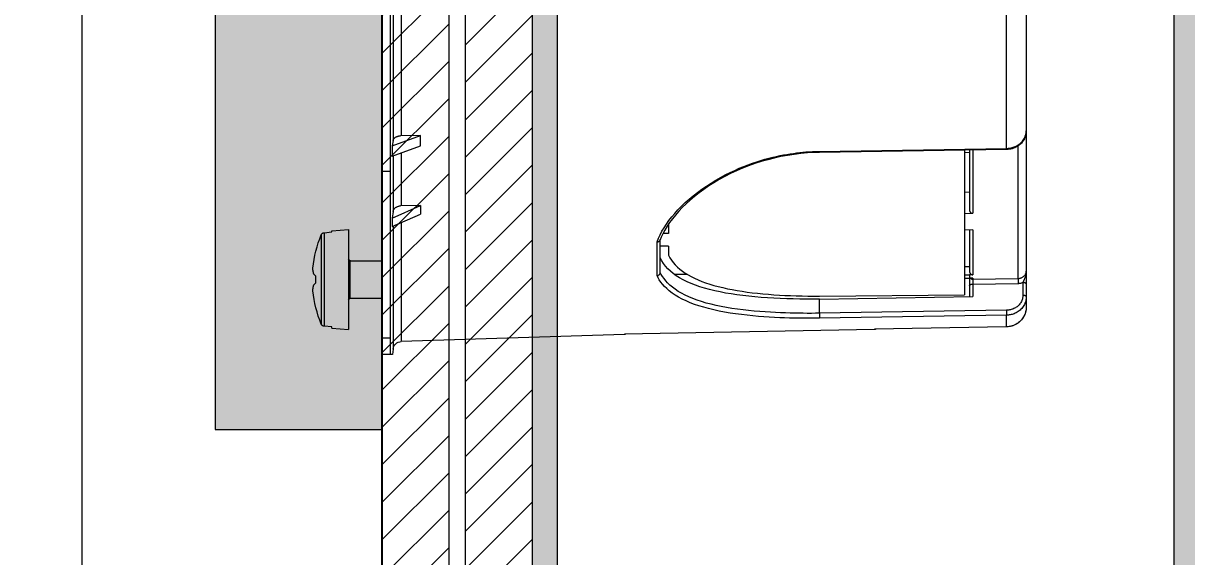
# Model space of a CAD drawing. Header units: millimetres. Extents: x -853320 to 19484, y -510814 to 9708.
# Drawn here: x 12756.3 to 12826.1, y 7087.2 to 7119.2 of the extents above; entities that cross this region are included whole.
import ezdxf

# ---------------------------------------------------------------- set-up
doc = ezdxf.new("R2010")
doc.units = ezdxf.units.MM
doc.layers.add('DS_ST_quote 1_50', color=7, linetype='Continuous')
for name, color, linetype, lineweight in [('F_ARREDI', 7, 'Continuous', 5), ('F_DIBOND_soffitto_cassone', 7, 'Continuous', 5), ('F_ELETTRICO', 22, 'Continuous', 5), ('F_LSB Lam.to BIANCO', 30, 'Continuous', 5), ('F_MINERAL WALL', 6, 'Continuous', 5), ('F_PARETE_nuove', 5, 'Continuous', 5), ('F_TUBOLARE sez.40x40', 7, 'Continuous', 5)]:
    doc.layers.add(name, color=color, linetype=linetype, lineweight=lineweight)
doc.styles.add('ARIAL', font='arial.ttf')
doc.dimstyles.new('ISO-100', dxfattribs={"dimtxt": 100, "dimasz": 5, "dimexe": 0.25, "dimexo": 6, "dimgap": 6, "dimtad": 1, "dimtxsty": 'ARIAL', "dimblk": 'ARCHTICK', "dimcen": 2.5, "dimdle": 15, "dimse1": 1, "dimse2": 1, "dimclrd": 256, "dimclre": 256, "dimclrt": 256, "dimadec": 0, "dimazin": 0, "dimtfac": 1, "dimtmove": 0, "dimatfit": 3, "dimldrblk": 'ARCHTICK', "dimfxl": 1, "dimlwd": -1, "dimlwe": -1, "dimarcsym": 0})
pattern_1 = [(45, (-5301.5022, -601), (-1.122532015, 1.122532015), [])]

# ---------------------------------------------------------------- blocks, each defined once
blk = doc.blocks.new('BAGNO-LAVANDERIA_pianta_sol.B')
at = {"layer": 'F_LSB Lam.to BIANCO'}
for points in [[(865427.77, 518268.493), (866097.77, 518268.493), (866097.77, 517631.493), (865427.77, 517631.493)], [(866097.77, 517631.493), (866079.77, 517631.493), (866079.77, 518268.493), (866097.77, 518268.493)]]:
    blk.add_lwpolyline(points, close=True, dxfattribs=at)
blk = doc.blocks.new('SCATOLA INCASSO_1 P_sezione e pianta')
at = {"layer": 'F_ELETTRICO', "transparency": 33554508}
h = blk.add_hatch(color=5, dxfattribs=at)
h.dxf.hatch_style = 1
h.paths.add_polyline_path([(55422.364, -13644.128), (55432.364, -13644.128), (55432.364, -13724.128), (55422.364, -13724.128)])
at = {"layer": 'F_ELETTRICO'}
for p, q in [((55432.364, -13719.628), (55432.364, -13648.628)), ((55432.995, -13648.628), (55432.364, -13648.628)), ((55432.864, -13719.628), (55432.864, -13648.628)), ((55433.029, -13648.95), (55432.995, -13648.628)), ((55433.029, -13656.324), (55433.029, -13648.95)), ((55432.364, -13649.628), (55432.864, -13649.628)), ((55433.518, -13656.54), (55433.518, -13649.398)), ((55446.896, -13649.83), (55433.518, -13649.398)), ((55446.896, -13649.83), (55446.896, -13649.85)), ((55428.727, -13655.812), (55428.727, -13650.443)), ((55429.364, -13650.278), (55428.893, -13650.32)), ((55428.893, -13655.936), (55428.893, -13650.32)), ((55429.364, -13650.215), (55430.364, -13650.128)), ((55429.364, -13650.215), (55429.364, -13650.278)), ((55430.364, -13656.128), (55430.364, -13650.128)), ((55446.903, -13649.85), (55446.896, -13649.85)), ((55446.903, -13649.85), (55446.896, -13649.85)), ((55461.896, -13650.117), (55446.903, -13649.85)), ((55461.896, -13650.117), (55461.896, -13650.117)), ((55461.896, -13650.117), (55461.896, -13650.143)), ((55461.908, -13650.118), (55461.896, -13650.117)), ((55461.903, -13650.143), (55461.896, -13650.143)), ((55461.903, -13650.143), (55461.896, -13650.143)), ((55469.815, -13650.285), (55461.903, -13650.143)), ((55469.815, -13650.285), (55469.815, -13650.285)), ((55469.815, -13650.285), (55469.815, -13650.983)), ((55458.594, -13651.101), (55458.596, -13651.005)), ((55458.594, -13651.101), (55458.594, -13651.954)), ((55469.811, -13651.279), (55458.594, -13651.101)), ((55458.596, -13651.005), (55458.597, -13650.909)), ((55469.815, -13650.983), (55458.597, -13650.805)), ((55458.597, -13650.85), (55458.597, -13650.822)), ((55458.597, -13650.909), (55458.597, -13650.85)), ((55469.811, -13651.279), (55469.813, -13651.183)), ((55469.813, -13651.183), (55469.814, -13651.086)), ((55469.814, -13651.086), (55469.815, -13651.028)), ((55469.815, -13651.028), (55469.815, -13651)), ((55470.994, -13682.187), (55470.994, -13651.487)), ((55428.222, -13652.473), (55428.22, -13652.5)), ((55428.223, -13652.446), (55428.222, -13652.473)), ((55430.464, -13652.003), (55430.464, -13654.253)), ((55430.464, -13652.003), (55432.364, -13652.003)), ((55458.594, -13651.954), (55467.794, -13652.1)), ((55458.594, -13652.134), (55467.294, -13652.203)), ((55467.294, -13660.889), (55467.294, -13652.203)), ((55467.594, -13653.408), (55467.594, -13652.097)), ((55467.794, -13652.851), (55467.794, -13652.1)), ((55470.794, -13652.956), (55470.794, -13652.189)), ((55428.271, -13652.783), (55428.274, -13652.795)), ((55428.274, -13652.795), (55428.283, -13652.807)), ((55428.37, -13653.356), (55428.37, -13652.9)), ((55467.294, -13653.203), (55467.594, -13653.203)), ((55467.797, -13653.207), (55467.594, -13653.203)), ((55467.795, -13652.936), (55467.794, -13652.851)), ((55467.794, -13652.851), (55470.506, -13652.895)), ((55467.797, -13653.041), (55467.795, -13652.936)), ((55467.797, -13653.098), (55467.797, -13653.041)), ((55467.797, -13653.12), (55467.797, -13653.098)), ((55467.797, -13653.207), (55467.797, -13653.147)), ((55467.797, -13653.147), (55470.503, -13653.19)), ((55470.502, -13653.146), (55470.503, -13653.087)), ((55470.502, -13653.174), (55470.502, -13653.146)), ((55470.503, -13653.087), (55470.504, -13652.99)), ((55470.503, -13653.19), (55470.503, -13661.143)), ((55470.504, -13652.99), (55470.506, -13652.895)), ((55470.866, -13653.128), (55470.841, -13653.07)), ((55428.22, -13653.755), (55428.222, -13653.783)), ((55428.222, -13653.783), (55428.223, -13653.81)), ((55428.271, -13653.473), (55428.268, -13653.486)), ((55428.271, -13653.473), (55428.274, -13653.46)), ((55448.855, -13653.358), (55448.855, -13655.391)), ((55449.051, -13653.546), (55449.051, -13655.52)), ((55450.677, -13653.431), (55449.92, -13653.421)), ((55467.294, -13653.408), (55467.594, -13653.408)), ((55467.594, -13653.893), (55467.294, -13653.893)), ((55467.797, -13653.412), (55467.594, -13653.408)), ((55467.594, -13656.098), (55467.594, -13653.606)), ((55467.797, -13656.101), (55467.797, -13653.412)), ((55430.464, -13654.253), (55432.364, -13654.253)), ((55449.551, -13655.136), (55449.551, -13654.579)), ((55449.551, -13655.136), (55449.051, -13655.132)), ((55428.893, -13655.936), (55429.364, -13655.978)), ((55429.364, -13655.978), (55429.364, -13656.04)), ((55429.364, -13656.04), (55430.364, -13656.128)), ((55449.107, -13655.658), (55449.042, -13655.498)), ((55449.551, -13655.881), (55449.209, -13655.878)), ((55449.551, -13656.459), (55449.551, -13655.881)), ((55467.797, -13656.101), (55467.294, -13656.094)), ((55432.976, -13656.815), (55432.976, -13656.301)), ((55432.976, -13656.301), (55434.664, -13657.047)), ((55433.029, -13657.205), (55432.976, -13656.815)), ((55432.976, -13656.815), (55434.664, -13657.562)), ((55433.029, -13660.546), (55433.029, -13657.205)), ((55434.664, -13657.562), (55434.664, -13657.047)), ((55467.294, -13657.094), (55467.797, -13657.101)), ((55467.594, -13660.893), (55467.594, -13657.271)), ((55467.797, -13660.897), (55467.797, -13657.101)), ((55434.664, -13657.562), (55433.469, -13657.546)), ((55433.518, -13660.728), (55433.518, -13657.546)), ((55467.594, -13658.357), (55467.294, -13658.355)), ((55432.364, -13659.628), (55432.864, -13659.628)), ((55432.976, -13661.139), (55432.976, -13660.527)), ((55432.976, -13660.527), (55434.664, -13661.153)), ((55469.814, -13660.929), (55458.597, -13660.751)), ((55458.597, -13660.816), (55469.815, -13660.994)), ((55467.294, -13660.756), (55467.594, -13660.759)), ((55469.815, -13660.994), (55469.815, -13697.529)), ((55433.029, -13661.467), (55432.976, -13661.139)), ((55432.976, -13661.139), (55434.664, -13661.766)), ((55433.029, -13678.793), (55433.029, -13661.467)), ((55434.664, -13661.153), (55434.664, -13661.766)), ((55434.664, -13661.766), (55433.469, -13661.753)), ((55433.518, -13678.871), (55433.518, -13661.753)), ((55470.984, -13661.909), (55470.991, -13661.974)), ((55470.991, -13661.974), (55470.994, -13662.039))]:
    blk.add_line(p, q, dxfattribs=at)
at = {"layer": 'F_ELETTRICO', "color": 5}
blk.add_lwpolyline([(55422.364, -13644.128), (55432.364, -13644.128), (55432.364, -13724.128), (55422.364, -13724.128)], close=True, dxfattribs=at)
at = {"layer": 'F_ELETTRICO'}
for points in [[(55428.893, -13650.32), (55428.881, -13650.321), (55428.869, -13650.323), (55428.858, -13650.326), (55428.846, -13650.33), (55428.835, -13650.334), (55428.824, -13650.339), (55428.813, -13650.345), (55428.803, -13650.351), (55428.793, -13650.358), (55428.784, -13650.366), (55428.775, -13650.374), (55428.766, -13650.382), (55428.758, -13650.392), (55428.751, -13650.401), (55428.744, -13650.411), (55428.738, -13650.421), (55428.732, -13650.432), (55428.727, -13650.443)], [(55461.962, -13650.144), (55461.956, -13650.139), (55461.945, -13650.131), (55461.933, -13650.125), (55461.921, -13650.121), (55461.908, -13650.118)], [(55470.981, -13651.311), (55470.967, -13651.236), (55470.947, -13651.154), (55470.921, -13651.074), (55470.889, -13650.995), (55470.851, -13650.919), (55470.809, -13650.846), (55470.761, -13650.776), (55470.709, -13650.71), (55470.652, -13650.647), (55470.591, -13650.589), (55470.526, -13650.535), (55470.457, -13650.485), (55470.385, -13650.441), (55470.31, -13650.402), (55470.232, -13650.368), (55470.153, -13650.34), (55470.072, -13650.318), (55469.989, -13650.301), (55469.905, -13650.29), (55469.815, -13650.285)], [(55470.593, -13650.591), (55470.534, -13650.541), (55470.471, -13650.495), (55470.406, -13650.453), (55470.338, -13650.416), (55470.267, -13650.383), (55470.195, -13650.355), (55470.121, -13650.331), (55470.046, -13650.312), (55469.969, -13650.298), (55469.892, -13650.289), (55469.815, -13650.285)], [(55458.597, -13650.805), (55458.35, -13650.802), (55458.1, -13650.8), (55457.848, -13650.8), (55457.596, -13650.801), (55457.341, -13650.803), (55457.076, -13650.808), (55456.797, -13650.814), (55456.507, -13650.823), (55456.209, -13650.835), (55455.902, -13650.849), (55455.586, -13650.867), (55455.263, -13650.888), (55454.932, -13650.914), (55454.594, -13650.943), (55454.255, -13650.978), (55453.913, -13651.018), (55453.569, -13651.064), (55453.231, -13651.115), (55452.899, -13651.171), (55452.572, -13651.234), (55452.255, -13651.302), (55451.95, -13651.376), (55451.654, -13651.456), (55451.371, -13651.542), (55451.1, -13651.634), (55450.842, -13651.732), (55450.597, -13651.836), (55450.365, -13651.947), (55450.147, -13652.064), (55449.944, -13652.186), (55449.758, -13652.313), (55449.587, -13652.445), (55449.434, -13652.578), (55449.299, -13652.71), (55449.183, -13652.843), (55449.08, -13652.975), (55448.991, -13653.104), (55448.916, -13653.232), (55448.855, -13653.358)], [(55458.594, -13651.101), (55458.352, -13651.097), (55458.108, -13651.095), (55457.861, -13651.095), (55457.614, -13651.096), (55457.365, -13651.098), (55457.106, -13651.102), (55456.833, -13651.108), (55456.55, -13651.116), (55456.258, -13651.126), (55455.958, -13651.14), (55455.65, -13651.156), (55455.334, -13651.176), (55455.01, -13651.2), (55454.68, -13651.228), (55454.347, -13651.261), (55454.012, -13651.299), (55453.676, -13651.342), (55453.345, -13651.39), (55453.02, -13651.444), (55452.701, -13651.503), (55452.391, -13651.568), (55452.091, -13651.639), (55451.802, -13651.715), (55451.524, -13651.797), (55451.259, -13651.885), (55451.006, -13651.979), (55450.765, -13652.079), (55450.538, -13652.186), (55450.323, -13652.298), (55450.125, -13652.415), (55449.941, -13652.538), (55449.773, -13652.665), (55449.623, -13652.793), (55449.491, -13652.921), (55449.375, -13653.05), (55449.274, -13653.177), (55449.187, -13653.303), (55449.113, -13653.427), (55449.051, -13653.548)], [(55458.597, -13650.822), (55458.597, -13650.812), (55458.597, -13650.805)], [(55469.815, -13651), (55469.815, -13650.99), (55469.815, -13650.983)], [(55470.994, -13652.089), (55470.991, -13652.02), (55470.984, -13651.951), (55470.973, -13651.883), (55470.957, -13651.816), (55470.936, -13651.75), (55470.911, -13651.685), (55470.882, -13651.622), (55470.849, -13651.561), (55470.811, -13651.502), (55470.77, -13651.445), (55470.725, -13651.391), (55470.676, -13651.339), (55470.625, -13651.291), (55470.57, -13651.245), (55470.514, -13651.204), (55470.456, -13651.166), (55470.396, -13651.132), (55470.336, -13651.102), (55470.275, -13651.075), (55470.213, -13651.053), (55470.153, -13651.034), (55470.093, -13651.018), (55470.034, -13651.005), (55469.977, -13650.996), (55469.921, -13650.989), (55469.867, -13650.985), (55469.815, -13650.983)], [(55470.981, -13651.311), (55470.971, -13651.255), (55470.954, -13651.179), (55470.931, -13651.105), (55470.904, -13651.032), (55470.873, -13650.961), (55470.836, -13650.892), (55470.796, -13650.826), (55470.751, -13650.762), (55470.702, -13650.702), (55470.649, -13650.645)], [(55470.794, -13652.189), (55470.792, -13652.132), (55470.786, -13652.075), (55470.776, -13652.02), (55470.763, -13651.964), (55470.746, -13651.91), (55470.725, -13651.857), (55470.701, -13651.805), (55470.673, -13651.755), (55470.642, -13651.706), (55470.607, -13651.659), (55470.57, -13651.614), (55470.529, -13651.572), (55470.486, -13651.532), (55470.441, -13651.495), (55470.394, -13651.46), (55470.345, -13651.429), (55470.296, -13651.401), (55470.245, -13651.376), (55470.195, -13651.355), (55470.143, -13651.336), (55470.093, -13651.32), (55470.043, -13651.307), (55469.994, -13651.297), (55469.946, -13651.289), (55469.9, -13651.283), (55469.855, -13651.28), (55469.811, -13651.279)], [(55470.994, -13651.487), (55470.991, -13651.409), (55470.984, -13651.332), (55470.981, -13651.311)], [(55428.22, -13652.5), (55428.222, -13652.516), (55428.223, -13652.532), (55428.225, -13652.547), (55428.227, -13652.561), (55428.229, -13652.575), (55428.231, -13652.588), (55428.233, -13652.602), (55428.235, -13652.614), (55428.237, -13652.627), (55428.239, -13652.64), (55428.242, -13652.653), (55428.244, -13652.666), (55428.247, -13652.679), (55428.249, -13652.691), (55428.252, -13652.704), (55428.255, -13652.717), (55428.258, -13652.73), (55428.261, -13652.744), (55428.264, -13652.757), (55428.268, -13652.77), (55428.271, -13652.783)], [(55458.594, -13651.954), (55458.202, -13651.95), (55457.809, -13651.949), (55457.416, -13651.952), (55457.024, -13651.958), (55456.633, -13651.968), (55456.244, -13651.982), (55455.859, -13652), (55455.477, -13652.023), (55455.1, -13652.05), (55454.726, -13652.081), (55454.358, -13652.117), (55453.997, -13652.158), (55453.643, -13652.205), (55453.297, -13652.256), (55452.96, -13652.314), (55452.631, -13652.377), (55452.311, -13652.447), (55452.003, -13652.522), (55451.708, -13652.604), (55451.424, -13652.692), (55451.154, -13652.786), (55450.896, -13652.887), (55450.653, -13652.995), (55450.423, -13653.109), (55450.209, -13653.229), (55450.01, -13653.356), (55449.825, -13653.489), (55449.657, -13653.629), (55449.503, -13653.776), (55449.366, -13653.928), (55449.245, -13654.085), (55449.14, -13654.249), (55449.051, -13654.417)], [(55449.551, -13654.579), (55449.632, -13654.428), (55449.725, -13654.282), (55449.831, -13654.141), (55449.949, -13654.005), (55450.08, -13653.875), (55450.222, -13653.75), (55450.376, -13653.63), (55450.542, -13653.515), (55450.719, -13653.405), (55450.907, -13653.3), (55451.106, -13653.201), (55451.317, -13653.106), (55451.538, -13653.015), (55451.77, -13652.93), (55452.011, -13652.85), (55452.263, -13652.774), (55452.524, -13652.703), (55452.794, -13652.637), (55453.072, -13652.576), (55453.358, -13652.519), (55453.651, -13652.466), (55453.951, -13652.418), (55454.257, -13652.374), (55454.569, -13652.334), (55454.885, -13652.298), (55455.205, -13652.266), (55455.53, -13652.238), (55455.858, -13652.213), (55456.19, -13652.192), (55456.525, -13652.174), (55456.864, -13652.16), (55457.205, -13652.148), (55457.549, -13652.14), (55457.895, -13652.135), (55458.244, -13652.133), (55458.594, -13652.134)], [(55470.794, -13652.189), (55470.815, -13652.188), (55470.835, -13652.187), (55470.856, -13652.184), (55470.875, -13652.18), (55470.894, -13652.176), (55470.911, -13652.17), (55470.928, -13652.163), (55470.942, -13652.156), (55470.956, -13652.148), (55470.967, -13652.139), (55470.977, -13652.13), (55470.984, -13652.12), (55470.989, -13652.11), (55470.993, -13652.099), (55470.994, -13652.089)], [(55428.283, -13652.807), (55428.292, -13652.818), (55428.302, -13652.83), (55428.312, -13652.841), (55428.323, -13652.853), (55428.334, -13652.865), (55428.346, -13652.876), (55428.358, -13652.888), (55428.37, -13652.9)], [(55467.594, -13652.751), (55467.595, -13652.762), (55467.598, -13652.772), (55467.604, -13652.782), (55467.611, -13652.792), (55467.621, -13652.801), (55467.632, -13652.81), (55467.645, -13652.818), (55467.66, -13652.826), (55467.676, -13652.832), (55467.694, -13652.838), (55467.712, -13652.843), (55467.732, -13652.847), (55467.752, -13652.849), (55467.773, -13652.851), (55467.794, -13652.851)], [(55467.653, -13653.204), (55467.661, -13653.196), (55467.678, -13653.183)], [(55467.678, -13653.183), (55467.696, -13653.172), (55467.715, -13653.163)], [(55467.715, -13653.163), (55467.735, -13653.156), (55467.755, -13653.151), (55467.776, -13653.148), (55467.797, -13653.147)], [(55467.797, -13653.147), (55467.797, -13653.143), (55467.797, -13653.137), (55467.797, -13653.12)], [(55470.503, -13653.19), (55470.502, -13653.183), (55470.502, -13653.174)], [(55470.503, -13653.19), (55470.537, -13653.192), (55470.572, -13653.195), (55470.606, -13653.201), (55470.639, -13653.209), (55470.672, -13653.219), (55470.704, -13653.231), (55470.735, -13653.245), (55470.765, -13653.261), (55470.794, -13653.279), (55470.822, -13653.299), (55470.848, -13653.32), (55470.873, -13653.344), (55470.897, -13653.371), (55470.918, -13653.399), (55470.938, -13653.429), (55470.955, -13653.461), (55470.969, -13653.494), (55470.98, -13653.528), (55470.987, -13653.562), (55470.992, -13653.598), (55470.994, -13653.633)], [(55470.506, -13652.895), (55470.539, -13652.896), (55470.572, -13652.898), (55470.605, -13652.903), (55470.637, -13652.908), (55470.67, -13652.915), (55470.701, -13652.923), (55470.733, -13652.933), (55470.763, -13652.944), (55470.794, -13652.956)], [(55470.794, -13652.956), (55470.815, -13652.955), (55470.835, -13652.954), (55470.856, -13652.951), (55470.875, -13652.947), (55470.894, -13652.943), (55470.911, -13652.937), (55470.928, -13652.93), (55470.942, -13652.923), (55470.956, -13652.915), (55470.967, -13652.906), (55470.977, -13652.897), (55470.984, -13652.887), (55470.989, -13652.877), (55470.993, -13652.866), (55470.994, -13652.856)], [(55470.841, -13653.07), (55470.81, -13652.997), (55470.801, -13652.975), (55470.794, -13652.956)], [(55470.994, -13653.633), (55470.992, -13653.574), (55470.986, -13653.517), (55470.978, -13653.463), (55470.967, -13653.411), (55470.954, -13653.362), (55470.94, -13653.316), (55470.925, -13653.273), (55470.91, -13653.233), (55470.895, -13653.196), (55470.88, -13653.161), (55470.866, -13653.128)], [(55428.268, -13653.486), (55428.264, -13653.499), (55428.261, -13653.512), (55428.258, -13653.525), (55428.255, -13653.538), (55428.252, -13653.551), (55428.249, -13653.564), (55428.247, -13653.577), (55428.244, -13653.59), (55428.242, -13653.602), (55428.239, -13653.615), (55428.237, -13653.628), (55428.235, -13653.641), (55428.233, -13653.654), (55428.231, -13653.667), (55428.229, -13653.681), (55428.227, -13653.694), (55428.225, -13653.709), (55428.223, -13653.724), (55428.222, -13653.739), (55428.22, -13653.755)], [(55428.37, -13653.356), (55428.358, -13653.368), (55428.346, -13653.379), (55428.334, -13653.391), (55428.323, -13653.402), (55428.312, -13653.414), (55428.302, -13653.426), (55428.292, -13653.437), (55428.283, -13653.449), (55428.274, -13653.46)], [(55448.855, -13653.358), (55448.875, -13653.36), (55448.896, -13653.364), (55448.915, -13653.37), (55448.935, -13653.378), (55448.953, -13653.388), (55448.97, -13653.399), (55448.987, -13653.411), (55449.001, -13653.425), (55449.014, -13653.441), (55449.025, -13653.457), (55449.035, -13653.474), (55449.042, -13653.492), (55449.047, -13653.51), (55449.05, -13653.528), (55449.051, -13653.546)], [(55467.594, -13653.606), (55467.595, -13653.585), (55467.598, -13653.565), (55467.604, -13653.545), (55467.612, -13653.526), (55467.621, -13653.508), (55467.633, -13653.49), (55467.646, -13653.475), (55467.661, -13653.46), (55467.678, -13653.448), (55467.696, -13653.437), (55467.715, -13653.427), (55467.735, -13653.42), (55467.755, -13653.415), (55467.776, -13653.413), (55467.797, -13653.412)], [(55448.855, -13655.391), (55448.938, -13655.599), (55449.036, -13655.809), (55449.148, -13656.021), (55449.274, -13656.234), (55449.414, -13656.449), (55449.567, -13656.664), (55449.735, -13656.88), (55449.916, -13657.096), (55450.111, -13657.311), (55450.32, -13657.524), (55450.541, -13657.737), (55450.775, -13657.946), (55451.02, -13658.151), (55451.277, -13658.352), (55451.542, -13658.547), (55451.815, -13658.735), (55452.095, -13658.916), (55452.378, -13659.088), (55452.662, -13659.25), (55452.948, -13659.402), (55453.231, -13659.544), (55453.511, -13659.676), (55453.788, -13659.797), (55454.059, -13659.909), (55454.325, -13660.011), (55454.584, -13660.104), (55454.838, -13660.19), (55455.086, -13660.268), (55455.327, -13660.338), (55455.562, -13660.401), (55455.791, -13660.459), (55456.014, -13660.51), (55456.23, -13660.557), (55456.441, -13660.598), (55456.646, -13660.635), (55456.846, -13660.667), (55457.039, -13660.696), (55457.227, -13660.72), (55457.414, -13660.742), (55457.6, -13660.761), (55457.786, -13660.777), (55457.978, -13660.791), (55458.178, -13660.802), (55458.385, -13660.81), (55458.597, -13660.816)], [(55448.855, -13655.391), (55448.875, -13655.391), (55448.896, -13655.393), (55448.916, -13655.396), (55448.935, -13655.402), (55448.954, -13655.409), (55448.971, -13655.417), (55448.987, -13655.427), (55449.001, -13655.439), (55449.014, -13655.452)], [(55428.727, -13655.812), (55428.732, -13655.823), (55428.738, -13655.834), (55428.744, -13655.845), (55428.751, -13655.855), (55428.758, -13655.864), (55428.766, -13655.873), (55428.775, -13655.882), (55428.784, -13655.89), (55428.793, -13655.898), (55428.803, -13655.904), (55428.814, -13655.911), (55428.824, -13655.916), (55428.835, -13655.921), (55428.846, -13655.926), (55428.858, -13655.929), (55428.87, -13655.932), (55428.881, -13655.934), (55428.893, -13655.936)], [(55449.014, -13655.452), (55449.025, -13655.466), (55449.034, -13655.481), (55449.042, -13655.498)], [(55449.607, -13656.543), (55449.457, -13656.317), (55449.324, -13656.095), (55449.207, -13655.875), (55449.107, -13655.658)], [(55458.597, -13660.751), (55458.273, -13660.741), (55457.874, -13660.718), (55457.474, -13660.683), (55457.074, -13660.634), (55456.675, -13660.573), (55456.277, -13660.499), (55455.882, -13660.413), (55455.491, -13660.314), (55455.104, -13660.203), (55454.722, -13660.08), (55454.347, -13659.946), (55453.978, -13659.802), (55453.617, -13659.647), (55453.265, -13659.482), (55452.922, -13659.309), (55452.59, -13659.126), (55452.268, -13658.936), (55451.957, -13658.739), (55451.659, -13658.536), (55451.373, -13658.326), (55451.101, -13658.112), (55450.842, -13657.894), (55450.598, -13657.673), (55450.369, -13657.449), (55450.155, -13657.223), (55449.956, -13656.996), (55449.773, -13656.769), (55449.607, -13656.543)], [(55433.029, -13657.205), (55433.034, -13657.23), (55433.04, -13657.254), (55433.048, -13657.277), (55433.059, -13657.301), (55433.071, -13657.324), (55433.085, -13657.346), (55433.101, -13657.367), (55433.119, -13657.388), (55433.139, -13657.407), (55433.16, -13657.426), (55433.183, -13657.443), (55433.207, -13657.46), (55433.232, -13657.475), (55433.259, -13657.489), (55433.286, -13657.501), (55433.315, -13657.512), (55433.345, -13657.522), (55433.375, -13657.53), (55433.406, -13657.537), (55433.437, -13657.542), (55433.469, -13657.546)], [(55467.594, -13657.271), (55467.595, -13657.253), (55467.598, -13657.235), (55467.604, -13657.218), (55467.612, -13657.201), (55467.621, -13657.185), (55467.633, -13657.17), (55467.646, -13657.156), (55467.661, -13657.144), (55467.678, -13657.133), (55467.696, -13657.123), (55467.715, -13657.115), (55467.735, -13657.109), (55467.755, -13657.104), (55467.776, -13657.102), (55467.797, -13657.101)], [(55458.597, -13660.751), (55458.597, -13660.751), (55458.597, -13660.755), (55458.597, -13660.761), (55458.597, -13660.771)], [(55458.597, -13660.771), (55458.597, -13660.798), (55458.597, -13660.816)], [(55470.994, -13662.039), (55470.994, -13662.029), (55470.99, -13661.95), (55470.98, -13661.871), (55470.964, -13661.794), (55470.943, -13661.718), (55470.915, -13661.644), (55470.883, -13661.571), (55470.844, -13661.501), (55470.801, -13661.434), (55470.752, -13661.37), (55470.699, -13661.309), (55470.642, -13661.252), (55470.58, -13661.199), (55470.514, -13661.151), (55470.446, -13661.106), (55470.373, -13661.066), (55470.299, -13661.031), (55470.221, -13661.001), (55470.142, -13660.976), (55470.062, -13660.956), (55469.98, -13660.942), (55469.898, -13660.933), (55469.814, -13660.929)], [(55469.814, -13660.929), (55469.815, -13660.929), (55469.815, -13660.933), (55469.815, -13660.939), (55469.815, -13660.949)], [(55469.815, -13660.949), (55469.815, -13660.977), (55469.815, -13660.994)], [(55469.815, -13660.994), (55469.867, -13660.996), (55469.921, -13661), (55469.977, -13661.006), (55470.034, -13661.015), (55470.093, -13661.027), (55470.153, -13661.042), (55470.213, -13661.06), (55470.275, -13661.081), (55470.336, -13661.106), (55470.396, -13661.135), (55470.456, -13661.167), (55470.514, -13661.203), (55470.57, -13661.242), (55470.625, -13661.285), (55470.676, -13661.331), (55470.725, -13661.379), (55470.77, -13661.431), (55470.811, -13661.485), (55470.849, -13661.541), (55470.882, -13661.598), (55470.911, -13661.658), (55470.936, -13661.719), (55470.957, -13661.781), (55470.973, -13661.844), (55470.984, -13661.909)], [(55433.029, -13661.467), (55433.034, -13661.487), (55433.04, -13661.508), (55433.048, -13661.527), (55433.059, -13661.547), (55433.071, -13661.566), (55433.085, -13661.585), (55433.101, -13661.603), (55433.119, -13661.62), (55433.139, -13661.636), (55433.16, -13661.652), (55433.183, -13661.667), (55433.207, -13661.68), (55433.232, -13661.693), (55433.259, -13661.705), (55433.286, -13661.715), (55433.315, -13661.725), (55433.345, -13661.733), (55433.375, -13661.74), (55433.406, -13661.745), (55433.437, -13661.749), (55433.469, -13661.753)]]:
    blk.add_lwpolyline(points, dxfattribs=at)
for centre, radius, start, end in [((55433.526, -13648.898), 0.5, 186, 269), ((55446.894, -13649.93), 0.1, 51.9924, 89), ((55435.164, -13653.128), 6.974, 157.36168, 174.38909), ((55461.894, -13650.217), 0.1, 46.88802, 88.9794), ((55430.464, -13651.903), 0.1, 180.0001, 270), ((55435.164, -13653.128), 6.974, 185.6109, 202.63832), ((55430.464, -13654.353), 0.1, 90, 179.9999)]:
    blk.add_arc(centre, radius, start, end, dxfattribs=at)
blk = doc.blocks.new('PARETI NUOVE_slider grande_cucina_rev.01_pianta')
at = {"layer": 'F_DIBOND_soffitto_cassone'}
h = blk.add_hatch(dxfattribs=at)
h.set_pattern_fill('ANSI31', color=1, scale=0.5)
h.set_pattern_definition(pattern_1)
h.paths.add_polyline_path([(26676.616, 22972.66), (26680.616, 22972.66), (26680.616, 21854.66), (26676.616, 21854.66)])
at = {"layer": 'F_MINERAL WALL'}
h = blk.add_hatch(dxfattribs=at)
h.set_pattern_fill('ANSI31', color=256, scale=0.5)
h.set_pattern_definition(pattern_1)
h.paths.add_polyline_path([(26671.616, 22972.66), (26675.616, 22972.66), (26675.616, 21854.66), (26671.616, 21854.66)])
at = {"layer": 'F_TUBOLARE sez.40x40', "true_color": 0x636466}
h = blk.add_hatch(color=251, dxfattribs=at)
h.dxf.hatch_style = 1
h.paths.add_polyline_path([(26680.616, 21854.66), (26720.616, 21854.66), (26720.616, 22972.66), (26680.616, 22972.66)])
h.paths.add_polyline_path([(26682.116, 21854.66), (26719.116, 21854.66), (26719.116, 22972.66), (26682.116, 22972.66)], flags=17)
at = {"layer": 'F_DIBOND_soffitto_cassone', "color": 1}
blk.add_lwpolyline([(26676.616, 22972.66), (26680.616, 22972.66), (26680.616, 21854.66), (26676.616, 21854.66)], close=True, dxfattribs=at)
at = {"layer": 'F_MINERAL WALL'}
blk.add_lwpolyline([(26671.616, 22972.66), (26675.616, 22972.66), (26675.616, 21854.66), (26671.616, 21854.66)], close=True, dxfattribs=at)
at = {"layer": 'F_TUBOLARE sez.40x40'}
for points in [[(26680.616, 21854.66), (26720.616, 21854.66), (26720.616, 22972.66), (26680.616, 22972.66)], [(26682.116, 21854.66), (26719.116, 21854.66), (26719.116, 22972.66), (26682.116, 22972.66)]]:
    blk.add_lwpolyline(points, close=True, dxfattribs=at)
at = {"layer": 'Defpoints', "xscale": -1, "rotation": 180}
blk.add_blockref('SCATOLA INCASSO_1 P_sezione e pianta', (-28760.747, 8539.533), dxfattribs=at)
blk = doc.blocks.new('_ArchTick')
at = {"color": 0, "linetype": 'ByBlock', "const_width": 0.15}
blk.add_lwpolyline([(-0.5, -0.5), (0.5, 0.5)], dxfattribs=at)
blk = doc.blocks.new('*D146')
at = {"layer": 'Defpoints', "color": 0, "transparency": 16777216}
for p in [(5588.556, 7348.815), (19268.524, 2810.66), (19483.824, 2810.66)]:
    blk.add_point(p, dxfattribs=at)
at = {"layer": 'DS_ST_quote 1_50', "transparency": 16777216}
blk.add_line((19268.524, 7363.815), (19268.524, 2795.66), dxfattribs=at)
at = {"layer": 'DS_ST_quote 1_50', "transparency": 16777216, "xscale": 5, "yscale": 5, "zscale": 5}
for p, rotation in [((19268.524, 7348.815), 90), ((19268.524, 2810.66), 270)]:
    blk.add_blockref('_ArchTick', p, dxfattribs=dict(at, rotation=rotation))
at = {"layer": 'DS_ST_quote 1_50', "transparency": 16777216, "insert": (19202.429, 5079.737), "char_height": 100, "attachment_point": 5, "rotation": 90, "style": 'ARIAL'}
blk.add_mtext('4538,15', dxfattribs=at)

msp = doc.modelspace()

# ---------------------------------------------------------------- block references
at = {"layer": 'F_ARREDI', "color": 2, "lineweight": 5}
msp.add_blockref('BAGNO-LAVANDERIA_pianta_sol.B', (-853319.899, -510814.178), dxfattribs=at)
at = {"layer": 'F_PARETE_nuove'}
msp.add_blockref('PARETI NUOVE_slider grande_cucina_rev.01_pianta', (-13893.766, -15088.845), dxfattribs=at)

# ---------------------------------------------------------------- dimensions: what is measured, and where the dimension line sits
at = {"layer": 'DS_ST_quote 1_50', "color": 4}
dim = msp.add_linear_dim(base=(19268.5243, 2810.6601), p1=(5588.556, 7348.8148), p2=(19483.824, 2810.6601), angle=90, dimstyle='ISO-100', dxfattribs=at)
dim.commit()
dim.dimension.update_dxf_attribs({"geometry": '*D146', "text_midpoint": (19202.4288, 5079.7375)})

doc.saveas('drawing.dxf')
